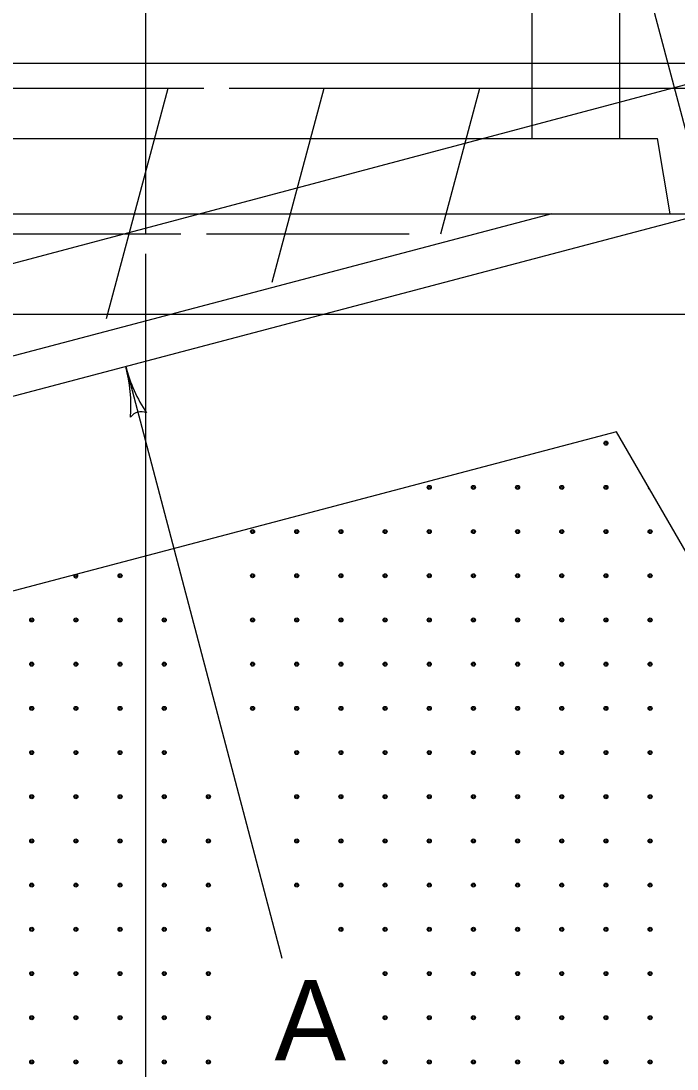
# Model space of a CAD drawing. Extents: x 1007 to 1035.5, y 1000.5 to 1021.5.
# Drawn here: x 1011.35 to 1012.984, y 1017.286 to 1019.895 of the extents above; entities that cross this region are included whole.
import ezdxf

# ---------------------------------------------------------------- set-up
doc = ezdxf.new("R2010")
doc.units = 0
doc.layers.add('Level 1', color=7, linetype='Continuous')

msp = doc.modelspace()

# ---------------------------------------------------------------- linework, layer by layer
at = {"layer": 'Level 1'}
for p, q in [((1012.6227, 1019.6024), (1012.6227, 1020.9035)), ((1012.8414, 1019.6024), (1012.8414, 1020.9035)), ((1013.0345, 1019.5137), (1012.8138, 1020.3453)), ((1011.6604, 1020.1315), (1011.6604, 1019.3652)), ((1009.8874, 1018.9089), (1013.2056, 1019.7899)), ((1010.1153, 1019.7899), (1013.2056, 1019.7899)), ((1011.0358, 1019.7274), (1011.8051, 1019.7274)), ((1011.5628, 1019.1539), (1011.7165, 1019.7274)), ((1011.8686, 1019.7274), (1013.1323, 1019.7274)), ((1011.9753, 1019.2446), (1012.1047, 1019.7274)), ((1012.3958, 1019.3652), (1012.4929, 1019.7274)), ((1010.491, 1019.6024), (1012.9352, 1019.6024)), ((1012.9664, 1019.4149), (1012.9352, 1019.6024)), ((1013.0602, 1019.4172), (1010.1618, 1018.6526)), ((1012.6721, 1019.4149), (1010.1906, 1018.7604)), ((1010.366, 1019.4149), (1013.0614, 1019.4149)), ((1010.0665, 1019.3652), (1011.7482, 1019.3652)), ((1010.5649, 1019.3652), (1011.6604, 1019.3652)), ((1011.8118, 1019.3652), (1012.3165, 1019.3652)), ((1011.6604, 1019.3152), (1011.6604, 1015.6895)), ((1010.366, 1019.1648), (1013.0614, 1019.1648)), ((1011.611, 1019.0349), (1011.9996, 1017.5619)), ((1012.8333, 1018.8725), (1010.5442, 1018.2687)), ((1014.2148, 1016.4798), (1012.8333, 1018.8725))]:
    msp.add_line(p, q, dxfattribs=at)
for centre, radius in [((1012.8068, 1018.844), 0.005), ((1012.8068, 1018.844), 0.0025), ((1012.3668, 1018.734), 0.005), ((1012.3668, 1018.734), 0.0025), ((1012.4768, 1018.734), 0.005), ((1012.4768, 1018.734), 0.0025), ((1012.5868, 1018.734), 0.005), ((1012.5868, 1018.734), 0.0025), ((1012.6968, 1018.734), 0.005), ((1012.6968, 1018.734), 0.0025), ((1012.8068, 1018.734), 0.005), ((1012.8068, 1018.734), 0.0025), ((1011.9268, 1018.624), 0.005), ((1011.9268, 1018.624), 0.0025), ((1012.0368, 1018.624), 0.005), ((1012.0368, 1018.624), 0.0025), ((1012.1468, 1018.624), 0.005), ((1012.1468, 1018.624), 0.0025), ((1012.2568, 1018.624), 0.005), ((1012.2568, 1018.624), 0.0025), ((1012.3668, 1018.624), 0.005), ((1012.3668, 1018.624), 0.0025), ((1012.4768, 1018.624), 0.005), ((1012.4768, 1018.624), 0.0025), ((1012.5868, 1018.624), 0.005), ((1012.5868, 1018.624), 0.0025), ((1012.6968, 1018.624), 0.005), ((1012.6968, 1018.624), 0.0025), ((1012.8068, 1018.624), 0.005), ((1012.8068, 1018.624), 0.0025), ((1012.9168, 1018.624), 0.005), ((1012.9168, 1018.624), 0.0025), ((1011.4868, 1018.514), 0.0025), ((1011.5968, 1018.514), 0.005), ((1011.5968, 1018.514), 0.0025), ((1011.9268, 1018.514), 0.005), ((1011.9268, 1018.514), 0.0025), ((1012.0368, 1018.514), 0.005), ((1012.0368, 1018.514), 0.0025), ((1012.1468, 1018.514), 0.005), ((1012.1468, 1018.514), 0.0025), ((1012.2568, 1018.514), 0.005), ((1012.2568, 1018.514), 0.0025), ((1012.3668, 1018.514), 0.005), ((1012.3668, 1018.514), 0.0025), ((1012.4768, 1018.514), 0.005), ((1012.4768, 1018.514), 0.0025), ((1012.5868, 1018.514), 0.005), ((1012.5868, 1018.514), 0.0025), ((1012.6968, 1018.514), 0.005), ((1012.6968, 1018.514), 0.0025), ((1012.8068, 1018.514), 0.005), ((1012.8068, 1018.514), 0.0025), ((1012.9168, 1018.514), 0.005), ((1012.9168, 1018.514), 0.0025), ((1011.3768, 1018.404), 0.005), ((1011.3768, 1018.404), 0.0025), ((1011.4868, 1018.404), 0.005), ((1011.4868, 1018.404), 0.0025), ((1011.5968, 1018.404), 0.005), ((1011.5968, 1018.404), 0.0025), ((1011.7068, 1018.404), 0.005), ((1011.7068, 1018.404), 0.0025), ((1011.9268, 1018.404), 0.005), ((1011.9268, 1018.404), 0.0025), ((1012.0368, 1018.404), 0.005), ((1012.0368, 1018.404), 0.0025), ((1012.1468, 1018.404), 0.005), ((1012.1468, 1018.404), 0.0025), ((1012.2568, 1018.404), 0.005), ((1012.2568, 1018.404), 0.0025), ((1012.3668, 1018.404), 0.005), ((1012.3668, 1018.404), 0.0025), ((1012.4768, 1018.404), 0.005), ((1012.4768, 1018.404), 0.0025), ((1012.5868, 1018.404), 0.005), ((1012.5868, 1018.404), 0.0025), ((1012.6968, 1018.404), 0.005), ((1012.6968, 1018.404), 0.0025), ((1012.8068, 1018.404), 0.005), ((1012.8068, 1018.404), 0.0025), ((1012.9168, 1018.404), 0.005), ((1012.9168, 1018.404), 0.0025), ((1011.3768, 1018.294), 0.005), ((1011.3768, 1018.294), 0.0025), ((1011.4868, 1018.294), 0.005), ((1011.4868, 1018.294), 0.0025), ((1011.5968, 1018.294), 0.005), ((1011.5968, 1018.294), 0.0025), ((1011.7068, 1018.294), 0.005), ((1011.7068, 1018.294), 0.0025), ((1011.9268, 1018.294), 0.005), ((1011.9268, 1018.294), 0.0025), ((1012.0368, 1018.294), 0.005), ((1012.0368, 1018.294), 0.0025), ((1012.1468, 1018.294), 0.005), ((1012.1468, 1018.294), 0.0025), ((1012.2568, 1018.294), 0.005), ((1012.2568, 1018.294), 0.0025), ((1012.3668, 1018.294), 0.005), ((1012.3668, 1018.294), 0.0025), ((1012.4768, 1018.294), 0.005), ((1012.4768, 1018.294), 0.0025), ((1012.5868, 1018.294), 0.005), ((1012.5868, 1018.294), 0.0025), ((1012.6968, 1018.294), 0.005), ((1012.6968, 1018.294), 0.0025), ((1012.8068, 1018.294), 0.005), ((1012.8068, 1018.294), 0.0025), ((1012.9168, 1018.294), 0.005), ((1012.9168, 1018.294), 0.0025), ((1011.3768, 1018.184), 0.005), ((1011.3768, 1018.184), 0.0025), ((1011.4868, 1018.184), 0.005), ((1011.4868, 1018.184), 0.0025), ((1011.5968, 1018.184), 0.005), ((1011.5968, 1018.184), 0.0025), ((1011.7068, 1018.184), 0.005), ((1011.7068, 1018.184), 0.0025), ((1011.9268, 1018.184), 0.005), ((1011.9268, 1018.184), 0.0025), ((1012.0368, 1018.184), 0.005), ((1012.0368, 1018.184), 0.0025), ((1012.1468, 1018.184), 0.005), ((1012.1468, 1018.184), 0.0025), ((1012.2568, 1018.184), 0.005), ((1012.2568, 1018.184), 0.0025), ((1012.3668, 1018.184), 0.005), ((1012.3668, 1018.184), 0.0025), ((1012.4768, 1018.184), 0.005), ((1012.4768, 1018.184), 0.0025), ((1012.5868, 1018.184), 0.005), ((1012.5868, 1018.184), 0.0025), ((1012.6968, 1018.184), 0.005), ((1012.6968, 1018.184), 0.0025), ((1012.8068, 1018.184), 0.005), ((1012.8068, 1018.184), 0.0025), ((1012.9168, 1018.184), 0.005), ((1012.9168, 1018.184), 0.0025), ((1011.3768, 1018.074), 0.005), ((1011.3768, 1018.074), 0.0025), ((1011.4868, 1018.074), 0.005), ((1011.4868, 1018.074), 0.0025), ((1011.5968, 1018.074), 0.005), ((1011.5968, 1018.074), 0.0025), ((1011.7068, 1018.074), 0.005), ((1011.7068, 1018.074), 0.0025), ((1012.0368, 1018.074), 0.005), ((1012.0368, 1018.074), 0.0025), ((1012.1468, 1018.074), 0.005), ((1012.1468, 1018.074), 0.0025), ((1012.2568, 1018.074), 0.005), ((1012.2568, 1018.074), 0.0025), ((1012.3668, 1018.074), 0.005), ((1012.3668, 1018.074), 0.0025), ((1012.4768, 1018.074), 0.005), ((1012.4768, 1018.074), 0.0025), ((1012.5868, 1018.074), 0.005), ((1012.5868, 1018.074), 0.0025), ((1012.6968, 1018.074), 0.005), ((1012.6968, 1018.074), 0.0025), ((1012.8068, 1018.074), 0.005), ((1012.8068, 1018.074), 0.0025), ((1012.9168, 1018.074), 0.005), ((1012.9168, 1018.074), 0.0025), ((1011.3768, 1017.964), 0.005), ((1011.3768, 1017.964), 0.0025), ((1011.4868, 1017.964), 0.005), ((1011.4868, 1017.964), 0.0025), ((1011.5968, 1017.964), 0.005), ((1011.5968, 1017.964), 0.0025), ((1011.7068, 1017.964), 0.005), ((1011.7068, 1017.964), 0.0025), ((1011.8168, 1017.964), 0.005), ((1011.8168, 1017.964), 0.0025), ((1012.0368, 1017.964), 0.005), ((1012.0368, 1017.964), 0.0025), ((1012.1468, 1017.964), 0.005), ((1012.1468, 1017.964), 0.0025), ((1012.2568, 1017.964), 0.005), ((1012.2568, 1017.964), 0.0025), ((1012.3668, 1017.964), 0.005), ((1012.3668, 1017.964), 0.0025), ((1012.4768, 1017.964), 0.005), ((1012.4768, 1017.964), 0.0025), ((1012.5868, 1017.964), 0.005), ((1012.5868, 1017.964), 0.0025), ((1012.6968, 1017.964), 0.005), ((1012.6968, 1017.964), 0.0025), ((1012.8068, 1017.964), 0.005), ((1012.8068, 1017.964), 0.0025), ((1012.9168, 1017.964), 0.005), ((1012.9168, 1017.964), 0.0025), ((1011.3768, 1017.854), 0.005), ((1011.4868, 1017.854), 0.005), ((1011.5968, 1017.854), 0.005), ((1011.7068, 1017.854), 0.005), ((1011.8168, 1017.854), 0.005), ((1012.0368, 1017.854), 0.005), ((1012.1468, 1017.854), 0.005), ((1012.2568, 1017.854), 0.005), ((1012.3668, 1017.854), 0.005), ((1012.4768, 1017.854), 0.005), ((1012.5868, 1017.854), 0.005), ((1012.6968, 1017.854), 0.005), ((1012.8068, 1017.854), 0.005), ((1012.9168, 1017.854), 0.005), ((1011.3768, 1017.854), 0.0025), ((1011.4868, 1017.854), 0.0025), ((1011.5968, 1017.854), 0.0025), ((1011.7068, 1017.854), 0.0025), ((1011.8168, 1017.854), 0.0025), ((1012.0368, 1017.854), 0.0025), ((1012.1468, 1017.854), 0.0025), ((1012.2568, 1017.854), 0.0025), ((1012.3668, 1017.854), 0.0025), ((1012.4768, 1017.854), 0.0025), ((1012.5868, 1017.854), 0.0025), ((1012.6968, 1017.854), 0.0025), ((1012.8068, 1017.854), 0.0025), ((1012.9168, 1017.854), 0.0025), ((1011.3768, 1017.744), 0.005), ((1011.3768, 1017.744), 0.0025), ((1011.4868, 1017.744), 0.005), ((1011.4868, 1017.744), 0.0025), ((1011.5968, 1017.744), 0.005), ((1011.5968, 1017.744), 0.0025), ((1011.7068, 1017.744), 0.005), ((1011.7068, 1017.744), 0.0025), ((1011.8168, 1017.744), 0.005), ((1011.8168, 1017.744), 0.0025), ((1012.0368, 1017.744), 0.005), ((1012.0368, 1017.744), 0.0025), ((1012.1468, 1017.744), 0.005), ((1012.1468, 1017.744), 0.0025), ((1012.2568, 1017.744), 0.005), ((1012.2568, 1017.744), 0.0025), ((1012.3668, 1017.744), 0.005), ((1012.3668, 1017.744), 0.0025), ((1012.4768, 1017.744), 0.005), ((1012.4768, 1017.744), 0.0025), ((1012.5868, 1017.744), 0.005), ((1012.5868, 1017.744), 0.0025), ((1012.6968, 1017.744), 0.005), ((1012.6968, 1017.744), 0.0025), ((1012.8068, 1017.744), 0.005), ((1012.8068, 1017.744), 0.0025), ((1012.9168, 1017.744), 0.005), ((1012.9168, 1017.744), 0.0025), ((1011.3768, 1017.634), 0.005), ((1011.3768, 1017.634), 0.0025), ((1011.4868, 1017.634), 0.005), ((1011.4868, 1017.634), 0.0025), ((1011.5968, 1017.634), 0.005), ((1011.5968, 1017.634), 0.0025), ((1011.7068, 1017.634), 0.005), ((1011.7068, 1017.634), 0.0025), ((1011.8168, 1017.634), 0.005), ((1011.8168, 1017.634), 0.0025), ((1012.1468, 1017.634), 0.005), ((1012.1468, 1017.634), 0.0025), ((1012.2568, 1017.634), 0.005), ((1012.2568, 1017.634), 0.0025), ((1012.3668, 1017.634), 0.005), ((1012.3668, 1017.634), 0.0025), ((1012.4768, 1017.634), 0.005), ((1012.4768, 1017.634), 0.0025), ((1012.5868, 1017.634), 0.005), ((1012.5868, 1017.634), 0.0025), ((1012.6968, 1017.634), 0.005), ((1012.6968, 1017.634), 0.0025), ((1012.8068, 1017.634), 0.005), ((1012.8068, 1017.634), 0.0025), ((1012.9168, 1017.634), 0.005), ((1012.9168, 1017.634), 0.0025), ((1011.3768, 1017.524), 0.005), ((1011.3768, 1017.524), 0.0025), ((1011.4868, 1017.524), 0.005), ((1011.4868, 1017.524), 0.0025), ((1011.5968, 1017.524), 0.005), ((1011.5968, 1017.524), 0.0025), ((1011.7068, 1017.524), 0.005), ((1011.7068, 1017.524), 0.0025), ((1011.8168, 1017.524), 0.005), ((1011.8168, 1017.524), 0.0025), ((1012.2568, 1017.524), 0.005), ((1012.2568, 1017.524), 0.0025), ((1012.3668, 1017.524), 0.005), ((1012.3668, 1017.524), 0.0025), ((1012.4768, 1017.524), 0.005), ((1012.4768, 1017.524), 0.0025), ((1012.5868, 1017.524), 0.005), ((1012.5868, 1017.524), 0.0025), ((1012.6968, 1017.524), 0.005), ((1012.6968, 1017.524), 0.0025), ((1012.8068, 1017.524), 0.005), ((1012.8068, 1017.524), 0.0025), ((1012.9168, 1017.524), 0.005), ((1012.9168, 1017.524), 0.0025), ((1011.3768, 1017.414), 0.005), ((1011.3768, 1017.414), 0.0025), ((1011.4868, 1017.414), 0.005), ((1011.4868, 1017.414), 0.0025), ((1011.5968, 1017.414), 0.005), ((1011.5968, 1017.414), 0.0025), ((1011.7068, 1017.414), 0.005), ((1011.7068, 1017.414), 0.0025), ((1011.8168, 1017.414), 0.005), ((1011.8168, 1017.414), 0.0025), ((1012.2568, 1017.414), 0.005), ((1012.2568, 1017.414), 0.0025), ((1012.3668, 1017.414), 0.005), ((1012.3668, 1017.414), 0.0025), ((1012.4768, 1017.414), 0.005), ((1012.4768, 1017.414), 0.0025), ((1012.5868, 1017.414), 0.005), ((1012.5868, 1017.414), 0.0025), ((1012.6968, 1017.414), 0.005), ((1012.6968, 1017.414), 0.0025), ((1012.8068, 1017.414), 0.005), ((1012.8068, 1017.414), 0.0025), ((1012.9168, 1017.414), 0.005), ((1012.9168, 1017.414), 0.0025), ((1011.3768, 1017.304), 0.005), ((1011.3768, 1017.304), 0.0025), ((1011.4868, 1017.304), 0.005), ((1011.4868, 1017.304), 0.0025), ((1011.5968, 1017.304), 0.005), ((1011.5968, 1017.304), 0.0025), ((1011.7068, 1017.304), 0.005), ((1011.7068, 1017.304), 0.0025), ((1011.8168, 1017.304), 0.005), ((1011.8168, 1017.304), 0.0025), ((1012.2568, 1017.304), 0.005), ((1012.2568, 1017.304), 0.0025), ((1012.3668, 1017.304), 0.005), ((1012.3668, 1017.304), 0.0025), ((1012.4768, 1017.304), 0.005), ((1012.4768, 1017.304), 0.0025), ((1012.5868, 1017.304), 0.005), ((1012.5868, 1017.304), 0.0025), ((1012.6968, 1017.304), 0.005), ((1012.6968, 1017.304), 0.0025), ((1012.8068, 1017.304), 0.005), ((1012.8068, 1017.304), 0.0025), ((1012.9168, 1017.304), 0.005), ((1012.9168, 1017.304), 0.0025)]:
    msp.add_circle(centre, radius, dxfattribs=at)
for centre, radius, start, end in [((1011.989, 1019.1346), 0.3909, 194.7657, 194.7779), ((1011.989, 1019.1346), 0.3909, 194.7657, 194.7779), ((1011.989, 1019.1346), 0.3909, 194.7779, 213.4467), ((1011.233, 1018.9352), 0.3909, 356.125, 14.7718), ((1011.989, 1019.1346), 0.3909, 194.7779, 213.4467), ((1011.233, 1018.9352), 0.3909, 356.125, 14.7718), ((1011.6489, 1018.8912), 0.0313, 63.5525, 145.6692), ((1011.6489, 1018.8912), 0.0313, 63.5525, 145.6692), ((1012.9168, 1018.734), 0.005, 158.7639, 261.2395), ((1011.4868, 1018.514), 0.005, 154.6722, 54.8824)]:
    msp.add_arc(centre, radius, start, end, dxfattribs=at)

# ---------------------------------------------------------------- texts
msp.add_text('A', height=0.2, dxfattribs=at).set_placement((1011.9814, 1017.3078))

doc.saveas('drawing.dxf')
